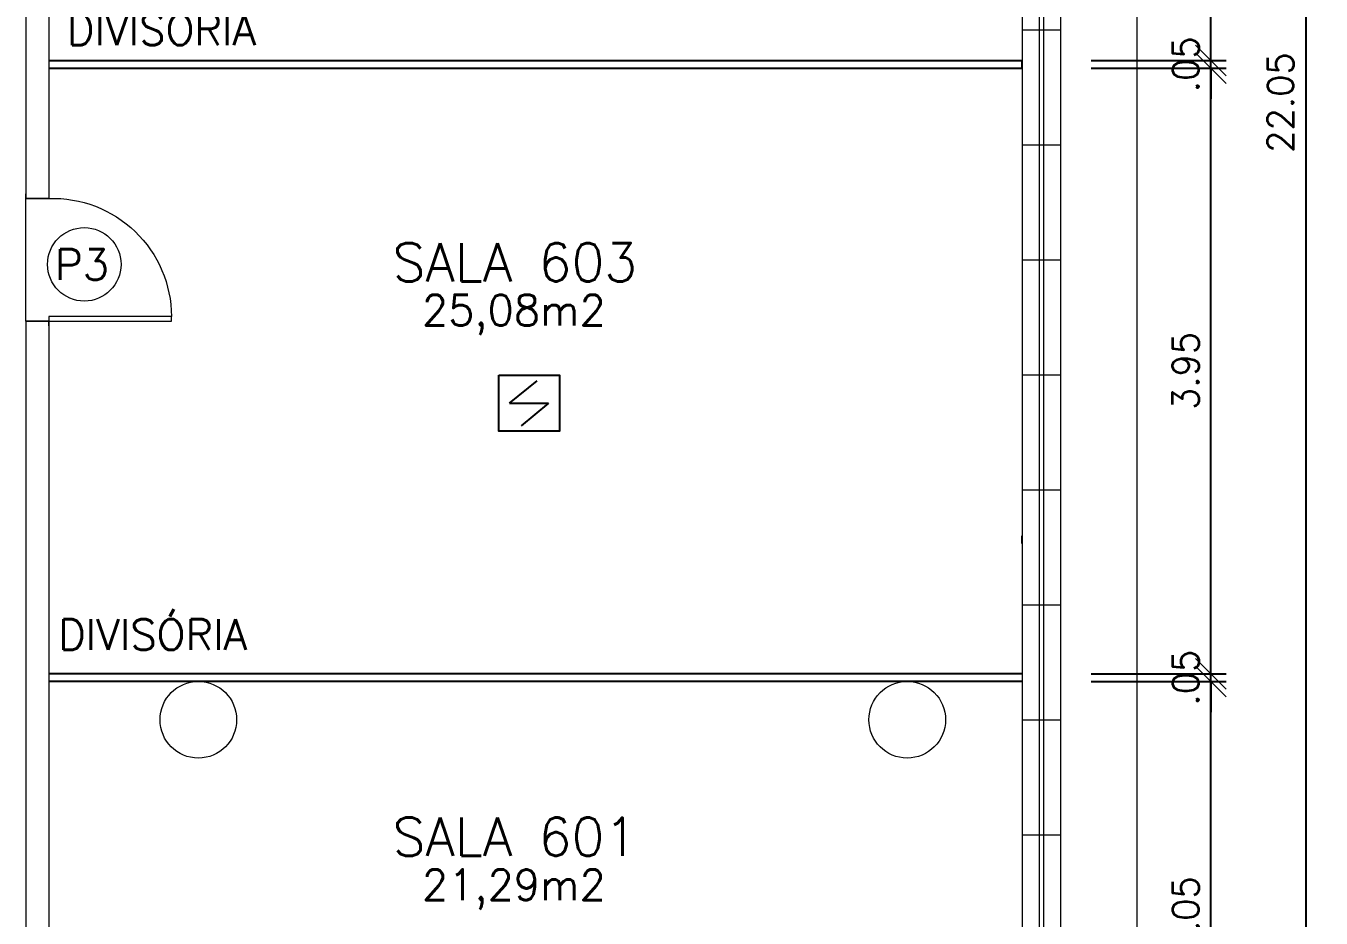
# Model space of a CAD drawing. Header units: millimetres. Extents: x 521 to 1055, y 261 to 520.
# Drawn here: x 574.94 to 583.39, y 292.67 to 298.49 of the extents above; entities that cross this region are included whole.
import ezdxf
from ezdxf.enums import TextEntityAlignment as Align

# ---------------------------------------------------------------- set-up
doc = ezdxf.new("R2010")
doc.units = ezdxf.units.MM
doc.linetypes.add('CONTINU', pattern=[0])
doc.layers.add('0.1', color=8, linetype='Continuous', lineweight=13)
doc.layers.add('ppci', color=8, linetype='Continuous')
doc.styles.add('ROMANS', font='romans')
doc.styles.get("Standard").update_dxf_attribs({"font": 'romans.shx'})
doc.dimstyles.new('Fares Eng - 50', dxfattribs={"dimscale": 2, "dimtxt": 0.085, "dimasz": 0.1, "dimexe": 0.05, "dimexo": 0.05, "dimgap": 0.04, "dimtad": 1, "dimzin": 4, "dimdsep": 46, "dimtxsty": 'ROMANS', "dimblk1": 'OBLIQUE', "dimblk2": 'OBLIQUE', "dimsah": 1, "dimcen": 0.05, "dimdle": 0.05, "dimclrd": 8, "dimclre": 8, "dimclrt": 8, "dimaunit": 1, "dimadec": 0, "dimazin": 0, "dimtfac": 1, "dimtix": 1, "dimtmove": 2, "dimatfit": 0, "dimldrblk": 'OPEN90', "dimfxl": 1, "dimtolj": 1, "dimtzin": 0, "dimarcsym": 0})

# ---------------------------------------------------------------- blocks, each defined once
blk = doc.blocks.new('_OBLIQUE')
at = {"color": 0, "linetype": 'ByBlock'}
blk.add_line((-0.5, -0.5), (0.5, 0.5), dxfattribs=at)
blk = doc.blocks.new('*D1445')
at = {"layer": '0.1', "color": 8, "linetype": 'CONTINU', "lineweight": -2, "transparency": 16777216}
for p, q in [((583.2879, 309.1145), (583.2879, 286.8645)), ((582.8692, 309.0145), (583.3879, 309.0145)), ((582.8692, 286.9645), (583.3879, 286.9645))]:
    blk.add_line(p, q, dxfattribs=at)
at = {"layer": 'DEFPOINTS', "color": 0, "linetype": 'CONTINU', "lineweight": -2, "transparency": 16777216}
for p in [(582.7692, 309.0145), (582.7692, 286.9645), (583.2879, 286.9645)]:
    blk.add_point(p, dxfattribs=at)
at = {"layer": '0.1', "color": 8, "linetype": 'CONTINU', "lineweight": -2, "transparency": 16777216, "xscale": 0.2, "yscale": 0.2, "zscale": 0.2}
for p, rotation in [((583.2879, 309.0145), 90), ((583.2879, 286.9645), 270)]:
    blk.add_blockref('_OBLIQUE', p, dxfattribs=dict(at, rotation=rotation))
at = {"layer": '0.1', "color": 8, "linetype": 'CONTINU', "transparency": 16777216, "insert": (583.1229, 297.9895), "char_height": 0.17, "attachment_point": 5, "rotation": 90, "style": 'ROMANS'}
blk.add_mtext('\\A1;22.05', dxfattribs=at)
blk = doc.blocks.new('_Open90')
at = {"color": 0, "linetype": 'ByBlock', "lineweight": -2}
for p, q in [((-0.5, 0.5), (0, 0)), ((0, 0), (-1, 0)), ((0, 0), (-0.5, -0.5))]:
    blk.add_line(p, q, dxfattribs=at)
blk = doc.blocks.new('P80')
for points in [[(0, 0.86), (0, 0.83), (0.15, 0.83), (0.15, 0.86)], [(0, 0), (0, 0.03), (0.15, 0.03), (0.15, 0)]]:
    blk.add_lwpolyline(points)
blk.add_lwpolyline([(-0.8, 0.06), (0, 0.06), (0, 0.03), (-0.8, 0.03)], close=True)
at = {"color": 8}
blk.add_arc((-0.0251, 0.0555), 0.7749, 88.14082, 179.6698, dxfattribs=at)
blk = doc.blocks.new('ÁREA')
for p in [(0.00005, 0.003762), (0, 0)]:
    blk.add_attdef('COMPARTIMENTO', text='', height=0.0025).set_placement(p, align=Align.CENTER)
at = {"color": 1}
for p in [(-0.00005, -0.003762), (-0.000099, -0.007523)]:
    blk.add_attdef('ÁREA', text='', height=0.002, dxfattribs=at).set_placement(p, align=Align.CENTER)
blk = doc.blocks.new('*D1744')
at = {"layer": '0.1', "color": 8, "linetype": 'CONTINU', "lineweight": -2, "transparency": 16777216}
for p, q in [((582.6692, 291.0645), (582.6692, 294.3145)), ((581.8877, 294.2145), (582.7692, 294.2145)), ((581.8877, 291.1645), (582.7692, 291.1645))]:
    blk.add_line(p, q, dxfattribs=at)
at = {"layer": 'DEFPOINTS', "color": 0, "linetype": 'CONTINU', "lineweight": -2, "transparency": 16777216}
for p in [(581.7877, 294.2145), (582.6692, 294.2145), (581.7877, 291.1645)]:
    blk.add_point(p, dxfattribs=at)
at = {"layer": '0.1', "color": 8, "linetype": 'CONTINU', "lineweight": -2, "transparency": 16777216, "xscale": 0.2, "yscale": 0.2, "zscale": 0.2}
for p, rotation in [((582.6692, 294.2145), 90), ((582.6692, 291.1645), 270)]:
    blk.add_blockref('_OBLIQUE', p, dxfattribs=dict(at, rotation=rotation))
at = {"layer": '0.1', "color": 8, "linetype": 'CONTINU', "transparency": 16777216, "insert": (582.5042, 292.6895), "char_height": 0.17, "attachment_point": 5, "rotation": 90, "style": 'ROMANS'}
blk.add_mtext('\\A1;3.05', dxfattribs=at)
blk = doc.blocks.new('*D1745')
at = {"layer": '0.1', "color": 8, "linetype": 'CONTINU', "lineweight": -2, "transparency": 16777216}
for p, q in [((582.6692, 294.2645), (582.6692, 294.4645)), ((581.8877, 294.2645), (582.7692, 294.2645)), ((582.6692, 294.2145), (582.6692, 294.2645)), ((581.8877, 294.2145), (582.7692, 294.2145)), ((582.6692, 294.2145), (582.6692, 294.0145))]:
    blk.add_line(p, q, dxfattribs=at)
at = {"layer": 'DEFPOINTS', "color": 0, "linetype": 'CONTINU', "lineweight": -2, "transparency": 16777216}
for p in [(581.7877, 294.2645), (582.6692, 294.2645), (581.7877, 294.2145)]:
    blk.add_point(p, dxfattribs=at)
at = {"layer": '0.1', "color": 8, "linetype": 'CONTINU', "lineweight": -2, "transparency": 16777216, "xscale": 0.2, "yscale": 0.2, "zscale": 0.2}
for p, rotation in [((582.6692, 294.2645), 270), ((582.6692, 294.2145), 90)]:
    blk.add_blockref('_OBLIQUE', p, dxfattribs=dict(at, rotation=rotation))
at = {"layer": '0.1', "color": 8, "linetype": 'CONTINU', "transparency": 16777216, "insert": (582.5042, 294.2395), "char_height": 0.17, "attachment_point": 5, "rotation": 90, "style": 'ROMANS'}
blk.add_mtext('\\A1;.05', dxfattribs=at)
blk = doc.blocks.new('*D1746')
at = {"layer": '0.1', "color": 8, "linetype": 'CONTINU', "lineweight": -2, "transparency": 16777216}
for p, q in [((582.6692, 294.1645), (582.6692, 298.3145)), ((581.8877, 298.2145), (582.7692, 298.2145)), ((581.8877, 294.2645), (582.7692, 294.2645))]:
    blk.add_line(p, q, dxfattribs=at)
at = {"layer": 'DEFPOINTS', "color": 0, "linetype": 'CONTINU', "lineweight": -2, "transparency": 16777216}
for p in [(581.7877, 298.2145), (582.6692, 298.2145), (581.7877, 294.2645)]:
    blk.add_point(p, dxfattribs=at)
at = {"layer": '0.1', "color": 8, "linetype": 'CONTINU', "lineweight": -2, "transparency": 16777216, "xscale": 0.2, "yscale": 0.2, "zscale": 0.2}
for p, rotation in [((582.6692, 298.2145), 90), ((582.6692, 294.2645), 270)]:
    blk.add_blockref('_OBLIQUE', p, dxfattribs=dict(at, rotation=rotation))
at = {"layer": '0.1', "color": 8, "linetype": 'CONTINU', "transparency": 16777216, "insert": (582.5042, 296.2395), "char_height": 0.17, "attachment_point": 5, "rotation": 90, "style": 'ROMANS'}
blk.add_mtext('\\A1;3.95', dxfattribs=at)
blk = doc.blocks.new('*D1747')
at = {"layer": '0.1', "color": 8, "linetype": 'CONTINU', "lineweight": -2, "transparency": 16777216}
for p, q in [((582.6692, 298.2645), (582.6692, 298.4645)), ((581.8877, 298.2645), (582.7692, 298.2645)), ((581.8877, 298.2145), (582.7692, 298.2145)), ((582.6692, 298.2145), (582.6692, 298.2645)), ((582.6692, 298.2145), (582.6692, 298.0145))]:
    blk.add_line(p, q, dxfattribs=at)
at = {"layer": 'DEFPOINTS', "color": 0, "linetype": 'CONTINU', "lineweight": -2, "transparency": 16777216}
for p in [(581.7877, 298.2645), (581.7877, 298.2145), (582.6692, 298.2645)]:
    blk.add_point(p, dxfattribs=at)
at = {"layer": '0.1', "color": 8, "linetype": 'CONTINU', "lineweight": -2, "transparency": 16777216, "xscale": 0.2, "yscale": 0.2, "zscale": 0.2}
for p, rotation in [((582.6692, 298.2645), 270), ((582.6692, 298.2145), 90)]:
    blk.add_blockref('_OBLIQUE', p, dxfattribs=dict(at, rotation=rotation))
at = {"layer": '0.1', "color": 8, "linetype": 'CONTINU', "transparency": 16777216, "insert": (582.5042, 298.2395), "char_height": 0.17, "attachment_point": 5, "rotation": 90, "style": 'ROMANS'}
blk.add_mtext('\\A1;.05', dxfattribs=at)
blk = doc.blocks.new('*D1748')
at = {"layer": '0.1', "color": 8, "linetype": 'CONTINU', "lineweight": -2, "transparency": 16777216}
for p, q in [((582.6692, 298.1645), (582.6692, 301.2645)), ((581.8877, 301.1645), (582.7692, 301.1645)), ((581.8877, 298.2645), (582.7692, 298.2645))]:
    blk.add_line(p, q, dxfattribs=at)
at = {"layer": 'DEFPOINTS', "color": 0, "linetype": 'CONTINU', "lineweight": -2, "transparency": 16777216}
for p in [(581.7877, 301.1645), (582.6692, 301.1645), (581.7877, 298.2645)]:
    blk.add_point(p, dxfattribs=at)
at = {"layer": '0.1', "color": 8, "linetype": 'CONTINU', "lineweight": -2, "transparency": 16777216, "xscale": 0.2, "yscale": 0.2, "zscale": 0.2}
for p, rotation in [((582.6692, 301.1645), 90), ((582.6692, 298.2645), 270)]:
    blk.add_blockref('_OBLIQUE', p, dxfattribs=dict(at, rotation=rotation))
at = {"layer": '0.1', "color": 8, "linetype": 'CONTINU', "transparency": 16777216, "insert": (582.5042, 299.7145), "char_height": 0.17, "attachment_point": 5, "rotation": 90, "style": 'ROMANS'}
blk.add_mtext('\\A1;2.90', dxfattribs=at)
blk = doc.blocks.new('*D1762')
at = {"layer": '0.1', "color": 8, "linetype": 'CONTINU', "lineweight": -2, "transparency": 16777216}
for p, q in [((574.2178, 310.9624), (574.2178, 289.3645)), ((574.8377, 310.8624), (574.1178, 310.8624)), ((574.8377, 289.4645), (574.1178, 289.4645))]:
    blk.add_line(p, q, dxfattribs=at)
at = {"layer": 'DEFPOINTS', "color": 0, "linetype": 'CONTINU', "lineweight": -2, "transparency": 16777216}
for p in [(574.9377, 310.8624), (574.2178, 289.4645), (574.9377, 289.4645)]:
    blk.add_point(p, dxfattribs=at)
at = {"layer": '0.1', "color": 8, "linetype": 'CONTINU', "lineweight": -2, "transparency": 16777216, "xscale": 0.2, "yscale": 0.2, "zscale": 0.2}
for p, rotation in [((574.2178, 310.8624), 90), ((574.2178, 289.4645), 270)]:
    blk.add_blockref('_OBLIQUE', p, dxfattribs=dict(at, rotation=rotation))
at = {"layer": '0.1', "color": 8, "linetype": 'CONTINU', "transparency": 16777216, "insert": (574.0528, 299.5165), "char_height": 0.17, "attachment_point": 5, "rotation": 90, "style": 'ROMANS'}
blk.add_mtext('\\A1;21.40', dxfattribs=at)

msp = doc.modelspace()

# ---------------------------------------------------------------- linework, layer by layer
at = {"layer": '0.1', "color": 8, "linetype": 'CONTINU'}
for p, q in [((582.18774, 288.11448), (582.18774, 309.01448)), ((581.54774, 308.76448), (581.54774, 288.11448)), ((581.57774, 308.76448), (581.57774, 288.11448)), ((581.68774, 308.76448), (581.68774, 288.11448)), ((581.43774, 299.96448), (581.43774, 298.26448)), ((581.43774, 298.46448), (581.68774, 298.46448)), ((581.43774, 298.21448), (581.43774, 295.16448)), ((581.43774, 297.71448), (581.68774, 297.71448)), ((574.93774, 296.56448), (574.93774, 297.36448)), ((581.43774, 296.96448), (581.68774, 296.96448)), ((581.43774, 296.21448), (581.68774, 296.21448)), ((581.43774, 295.46448), (581.68774, 295.46448)), ((581.43774, 295.11448), (581.43774, 293.96448)), ((581.43774, 294.71448), (581.68774, 294.71448)), ((581.43774, 294.31448), (581.43774, 292.61448)), ((581.43774, 293.96448), (581.68774, 293.96448)), ((581.43774, 293.21448), (581.68774, 293.21448))]:
    msp.add_line(p, q, dxfattribs=at)
at = {"layer": '0.1', "color": 7}
for p, q in [((574.93774, 302.56448), (574.93774, 297.36448)), ((575.08774, 302.56448), (575.08774, 297.36448)), ((574.93774, 297.36448), (575.08774, 297.36448)), ((574.93774, 296.56448), (575.08774, 296.56448)), ((574.93774, 296.56448), (574.93774, 296.26448)), ((575.08774, 296.56448), (575.08774, 296.26448)), ((574.93774, 296.26448), (574.93774, 292.51448)), ((575.08774, 296.26448), (575.08774, 292.51448))]:
    msp.add_line(p, q, dxfattribs=at)
at = {"layer": '0.1', "color": 8, "linetype": 'CONTINU', "lineweight": -2}
for p, q in [((575.08774, 298.26448), (581.43774, 298.26448)), ((575.08774, 298.21448), (581.43774, 298.21448)), ((581.43774, 298.21448), (581.43774, 298.26448)), ((581.43774, 295.11448), (581.43774, 295.16448)), ((581.43774, 294.26448), (575.08774, 294.26448)), ((581.43774, 294.21448), (575.08774, 294.21448))]:
    msp.add_line(p, q, dxfattribs=at)
at = {"layer": '0.1', "color": 8}
msp.add_circle((575.31869, 296.93446), 0.23964, dxfattribs=at)
at = {"layer": '0.1', "color": 7}
for centre in [(576.06274, 293.96448), (580.68774, 293.96448)]:
    msp.add_circle(centre, 0.25, dxfattribs=at)
at = {"layer": 'ppci', "color": 10, "linetype": 'Continuous'}
for p, q in [((578.09367, 296.0286), (578.2723, 296.17491)), ((578.09367, 296.0286), (578.34698, 296.0286)), ((578.34698, 296.0286), (578.16835, 295.88229))]:
    msp.add_line(p, q, dxfattribs=at)
msp.add_lwpolyline([(578.02243, 296.21081), (578.41823, 296.21081), (578.41823, 295.84639), (578.02243, 295.84639)], close=True, dxfattribs=at)

# ---------------------------------------------------------------- block references
at = {"layer": '0.1', "color": 8, "xscale": -1}
msp.add_blockref('P80', (575.08774, 296.53448), dxfattribs=at)
at = {"layer": '0.1', "color": 8}
ref = msp.add_blockref('ÁREA', (578.12797, 296.82364), dxfattribs=dict(at, xscale=133.3333333333333, yscale=133.3333333333333, zscale=133.3333333333333))
ref.add_attrib('COMPARTIMENTO', 'SALA 603', dxfattribs={"layer": '0', "color": 3, "height": 0.25}).set_placement((578.12797, 296.82364), align=Align.CENTER)
ref.add_attrib('ÁREA', '25,08m2', dxfattribs={"layer": '0', "color": 1, "height": 0.2}).set_placement((578.12133, 296.53568), align=Align.CENTER)
ref = msp.add_blockref('ÁREA', (578.12797, 293.07627), dxfattribs=dict(at, xscale=133.3333333333333, yscale=133.3333333333333, zscale=133.3333333333333))
ref.add_attrib('COMPARTIMENTO', 'SALA 601', dxfattribs={"layer": '0', "color": 3, "height": 0.25}).set_placement((578.12797, 293.07627), align=Align.CENTER)
ref.add_attrib('ÁREA', '21,29m2', dxfattribs={"layer": '0', "color": 1, "height": 0.2}).set_placement((578.12133, 292.78832), align=Align.CENTER)

# ---------------------------------------------------------------- texts
for s, p in [('DIVISÓRIA', (575.20567, 298.36488)), ('P3', (575.12808, 296.83295)), ('DIVISÓRIA', (575.14774, 294.41961))]:
    msp.add_text(s, height=0.2, dxfattribs=at).set_placement(p)

# ---------------------------------------------------------------- dimensions: what is measured, and where the dimension line sits
at = {"layer": '0.1', "color": 8, "linetype": 'CONTINU'}
dim = msp.add_linear_dim(base=(574.21777, 289.46448), p1=(574.93774, 310.86242), p2=(574.93774, 289.46448), angle=90, dimstyle='Fares Eng - 50', dxfattribs=at)
dim.commit()
dim.dimension.update_dxf_attribs({"geometry": '*D1762', "text_midpoint": (574.05277, 299.51652), "dimtype": 160})
for base, p1, p2, picture, middle in [((583.28795, 286.96448), (582.76924, 309.01448), (582.76924, 286.96448), '*D1445', (583.12295, 297.98948)), ((582.66924, 301.16448), (581.78774, 298.26448), (581.78774, 301.16448), '*D1748', (582.50424, 299.71448)), ((582.66924, 298.26448), (581.78774, 298.21448), (581.78774, 298.26448), '*D1747', (582.50424, 298.23948)), ((582.66924, 298.21448), (581.78774, 294.26448), (581.78774, 298.21448), '*D1746', (582.50424, 296.23948)), ((582.66924, 294.26448), (581.78774, 294.21448), (581.78774, 294.26448), '*D1745', (582.50424, 294.23948)), ((582.66924, 294.21448), (581.78774, 291.16448), (581.78774, 294.21448), '*D1744', (582.50424, 292.68948))]:
    dim = msp.add_linear_dim(base=base, p1=p1, p2=p2, angle=90, dimstyle='Fares Eng - 50', dxfattribs=at)
    dim.commit()
    dim.dimension.update_dxf_attribs({"geometry": picture, "text_midpoint": middle})

doc.saveas('drawing.dxf')
